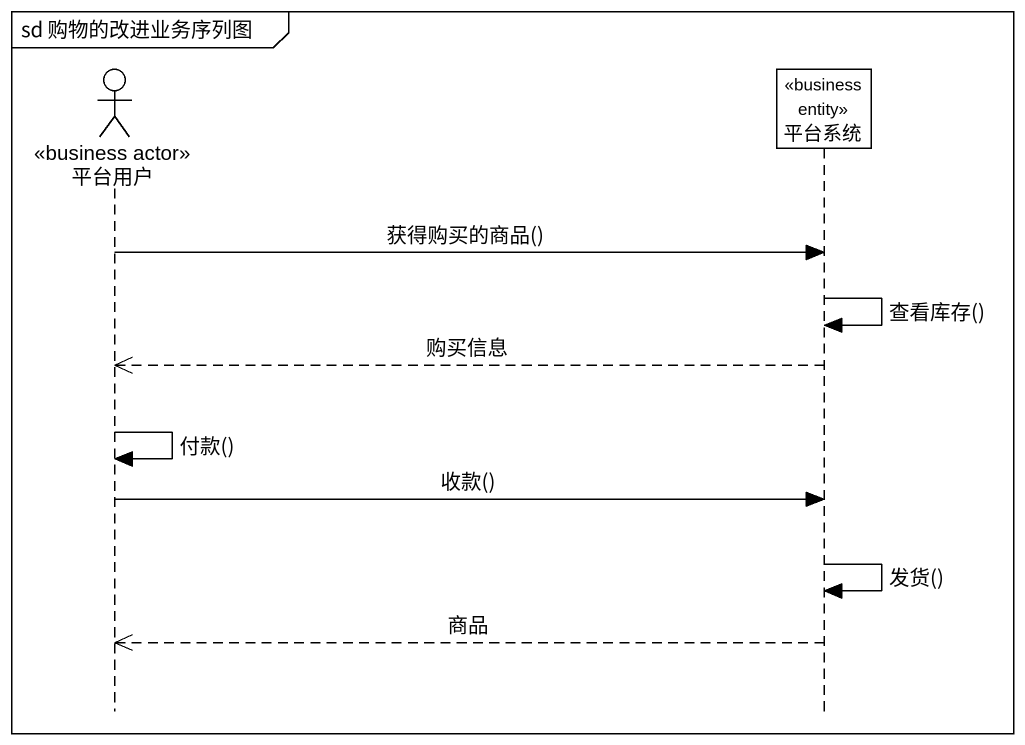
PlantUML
@startuml
mainframe sd 购物的改进业务序列图
hide footbox
actor 平台用户 <<business actor>>
participant 平台系统 <<business entity>>

平台用户 -> 平台系统 : 获得购买的商品()
平台系统 -> 平台系统 : 查看库存()
平台系统 -->> 平台用户 : 购买信息
平台用户 -> 平台用户 : 付款()
平台用户 -> 平台系统 : 收款()
平台系统 -> 平台系统 : 发货()
平台系统 -->> 平台用户 : 商品
@enduml
